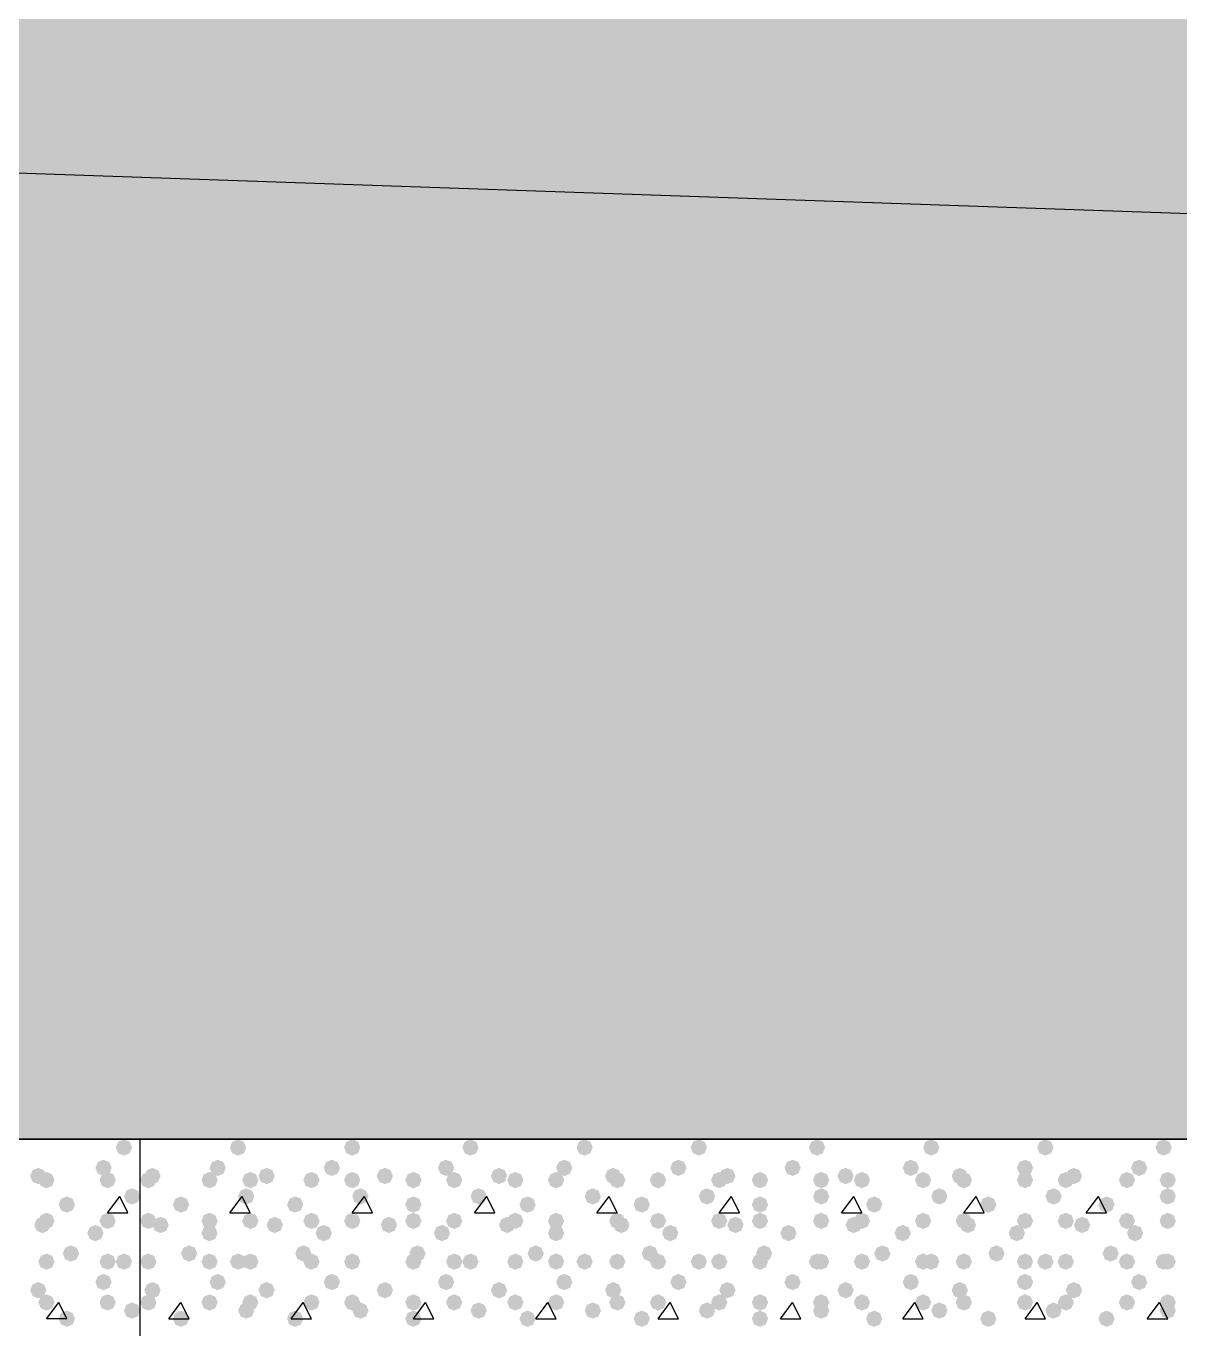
# Model space of a CAD drawing. Header units: millimetres. Extents: x 0 to 420, y 0 to 297.
# Drawn here: x 88.82 to 100.8, y 163.98 to 177.5 of the extents above; entities that cross this region are included whole.
import ezdxf

# ---------------------------------------------------------------- set-up
doc = ezdxf.new("R2010")
doc.units = ezdxf.units.MM
doc.layers.get('0').update_dxf_attribs({"linetype": 'CONTINUOUS'})

msp = doc.modelspace()

# ---------------------------------------------------------------- hatches: boundary and pattern name
at = {"true_color": 0x000008}
h = msp.add_hatch(color=0, dxfattribs=at)
h.paths.add_polyline_path([(378.544667, 177.927), (32.469667, 177.927), (378.544667, 165.946667)], flags=0)
h.paths.add_polyline_path([(32.469667, 177.927), (378.544667, 165.946667), (32.469667, 165.946667)], flags=0)
at = {"true_color": 0x000007}
for points in [[(89.916, 165.862), (89.891129, 165.802204), (89.831333, 165.777333), (89.771537, 165.802204), (89.746667, 165.862), (89.771537, 165.921796), (89.831333, 165.946667), (89.891129, 165.921796)], [(89.704333, 165.650333), (89.679462, 165.590537), (89.619667, 165.565667), (89.559871, 165.590537), (89.535, 165.650333), (89.559871, 165.710129), (89.619667, 165.735), (89.679462, 165.710129)], [(89.027, 165.565667), (89.002129, 165.505871), (88.942333, 165.481), (88.882538, 165.505871), (88.857667, 165.565667), (88.882537, 165.625462), (88.942333, 165.650333), (89.002129, 165.625463)], [(89.111667, 165.523333), (89.086796, 165.463537), (89.027, 165.438667), (88.967204, 165.463537), (88.942333, 165.523333), (88.967204, 165.583129), (89.027, 165.608), (89.086796, 165.583129)], [(89.746667, 165.523333), (89.721796, 165.463537), (89.662, 165.438667), (89.602204, 165.463537), (89.577333, 165.523333), (89.602204, 165.583129), (89.662, 165.608), (89.721796, 165.583129)], [(90.000667, 165.354), (89.975796, 165.294204), (89.916, 165.269333), (89.856204, 165.294204), (89.831333, 165.354), (89.856204, 165.413796), (89.916, 165.438667), (89.975796, 165.413796)], [(89.323333, 165.269333), (89.298463, 165.209537), (89.238667, 165.184667), (89.178871, 165.209537), (89.154, 165.269333), (89.178871, 165.329129), (89.238667, 165.354), (89.298462, 165.329129)], [(89.111667, 165.1), (89.086796, 165.040204), (89.027, 165.015333), (88.967204, 165.040204), (88.942333, 165.1), (88.967204, 165.159796), (89.027, 165.184667), (89.086796, 165.159796)], [(89.746667, 165.1), (89.721796, 165.040204), (89.662, 165.015333), (89.602204, 165.040204), (89.577333, 165.1), (89.602204, 165.159796), (89.662, 165.184667), (89.721796, 165.159796)], [(89.069333, 165.057667), (89.044462, 164.997871), (88.984667, 164.973), (88.924871, 164.997871), (88.9, 165.057667), (88.924871, 165.117462), (88.984667, 165.142333), (89.044462, 165.117463)], [(89.619667, 164.973), (89.594796, 164.913204), (89.535, 164.888333), (89.475204, 164.913204), (89.450333, 164.973), (89.475204, 165.032796), (89.535, 165.057667), (89.594796, 165.032796)], [(89.111667, 164.676667), (89.086796, 164.616871), (89.027, 164.592), (88.967204, 164.616871), (88.942333, 164.676667), (88.967204, 164.736462), (89.027, 164.761333), (89.086796, 164.736463)], [(89.365667, 164.761333), (89.340796, 164.701537), (89.281, 164.676667), (89.221204, 164.701537), (89.196333, 164.761333), (89.221204, 164.821129), (89.281, 164.846), (89.340796, 164.821129)], [(89.746667, 164.676667), (89.721796, 164.616871), (89.662, 164.592), (89.602204, 164.616871), (89.577333, 164.676667), (89.602204, 164.736462), (89.662, 164.761333), (89.721796, 164.736463)], [(89.916, 164.676667), (89.891129, 164.616871), (89.831333, 164.592), (89.771537, 164.616871), (89.746667, 164.676667), (89.771537, 164.736462), (89.831333, 164.761333), (89.891129, 164.736463)], [(89.704333, 164.465), (89.679462, 164.405204), (89.619667, 164.380333), (89.559871, 164.405204), (89.535, 164.465), (89.559871, 164.524796), (89.619667, 164.549667), (89.679462, 164.524796)], [(89.027, 164.380333), (89.002129, 164.320537), (88.942333, 164.295667), (88.882538, 164.320537), (88.857667, 164.380333), (88.882537, 164.440129), (88.942333, 164.465), (89.002129, 164.440129)], [(89.111667, 164.253333), (89.086796, 164.193537), (89.027, 164.168667), (88.967204, 164.193537), (88.942333, 164.253333), (88.967204, 164.313129), (89.027, 164.338), (89.086796, 164.313129)], [(89.746667, 164.253333), (89.721796, 164.193537), (89.662, 164.168667), (89.602204, 164.193537), (89.577333, 164.253333), (89.602204, 164.313129), (89.662, 164.338), (89.721796, 164.313129)], [(90.000667, 164.168667), (89.975796, 164.108871), (89.916, 164.084), (89.856204, 164.108871), (89.831333, 164.168667), (89.856204, 164.228462), (89.916, 164.253333), (89.975796, 164.228463)], [(89.323333, 164.084), (89.298463, 164.024204), (89.238667, 163.999333), (89.178871, 164.024204), (89.154, 164.084), (89.178871, 164.143796), (89.238667, 164.168667), (89.298462, 164.143796)]]:
    msp.add_hatch(color=0, dxfattribs=at).paths.add_polyline_path(points, flags=0)
at = {"true_color": 0x000008}
for points in [[(91.101333, 165.862), (91.076462, 165.802204), (91.016667, 165.777333), (90.956871, 165.802204), (90.932, 165.862), (90.956871, 165.921796), (91.016667, 165.946667), (91.076462, 165.921796)], [(92.286667, 165.862), (92.261796, 165.802204), (92.202, 165.777333), (92.142204, 165.802204), (92.117333, 165.862), (92.142204, 165.921796), (92.202, 165.946667), (92.261796, 165.921796)], [(93.514333, 165.862), (93.489462, 165.802204), (93.429667, 165.777333), (93.369871, 165.802204), (93.345, 165.862), (93.369871, 165.921796), (93.429667, 165.946667), (93.489462, 165.921796)], [(94.699667, 165.862), (94.674796, 165.802204), (94.615, 165.777333), (94.555204, 165.802204), (94.530333, 165.862), (94.555204, 165.921796), (94.615, 165.946667), (94.674796, 165.921796)], [(95.885, 165.862), (95.860129, 165.802204), (95.800333, 165.777333), (95.740538, 165.802204), (95.715667, 165.862), (95.740537, 165.921796), (95.800333, 165.946667), (95.860129, 165.921796)], [(97.112667, 165.862), (97.087796, 165.802204), (97.028, 165.777333), (96.968204, 165.802204), (96.943333, 165.862), (96.968204, 165.921796), (97.028, 165.946667), (97.087796, 165.921796)], [(98.298, 165.862), (98.273129, 165.802204), (98.213333, 165.777333), (98.153537, 165.802204), (98.128667, 165.862), (98.153537, 165.921796), (98.213333, 165.946667), (98.273129, 165.921796)], [(99.483333, 165.862), (99.458463, 165.802204), (99.398667, 165.777333), (99.338871, 165.802204), (99.314, 165.862), (99.338871, 165.921796), (99.398667, 165.946667), (99.458462, 165.921796)], [(100.711, 165.862), (100.686129, 165.802204), (100.626333, 165.777333), (100.566537, 165.802204), (100.541667, 165.862), (100.566537, 165.921796), (100.626333, 165.946667), (100.686129, 165.921796)], [(90.889667, 165.650333), (90.864796, 165.590537), (90.805, 165.565667), (90.745204, 165.590537), (90.720333, 165.650333), (90.745204, 165.710129), (90.805, 165.735), (90.864796, 165.710129)], [(92.075, 165.650333), (92.050129, 165.590537), (91.990333, 165.565667), (91.930538, 165.590537), (91.905667, 165.650333), (91.930537, 165.710129), (91.990333, 165.735), (92.050129, 165.710129)], [(93.260333, 165.650333), (93.235463, 165.590537), (93.175667, 165.565667), (93.115871, 165.590537), (93.091, 165.650333), (93.115871, 165.710129), (93.175667, 165.735), (93.235462, 165.710129)], [(94.488, 165.650333), (94.463129, 165.590537), (94.403333, 165.565667), (94.343537, 165.590537), (94.318667, 165.650333), (94.343537, 165.710129), (94.403333, 165.735), (94.463129, 165.710129)], [(95.673333, 165.650333), (95.648463, 165.590537), (95.588667, 165.565667), (95.528871, 165.590537), (95.504, 165.650333), (95.528871, 165.710129), (95.588667, 165.735), (95.648462, 165.710129)], [(96.858667, 165.650333), (96.833796, 165.590537), (96.774, 165.565667), (96.714204, 165.590537), (96.689333, 165.650333), (96.714204, 165.710129), (96.774, 165.735), (96.833796, 165.710129)], [(98.086333, 165.650333), (98.061462, 165.590537), (98.001667, 165.565667), (97.941871, 165.590537), (97.917, 165.650333), (97.941871, 165.710129), (98.001667, 165.735), (98.061462, 165.710129)], [(99.271667, 165.650333), (99.246796, 165.590537), (99.187, 165.565667), (99.127204, 165.590537), (99.102333, 165.650333), (99.127204, 165.710129), (99.187, 165.735), (99.246796, 165.710129)], [(100.457, 165.650333), (100.432129, 165.590537), (100.372333, 165.565667), (100.312538, 165.590537), (100.287667, 165.650333), (100.312537, 165.710129), (100.372333, 165.735), (100.432129, 165.710129)], [(90.17, 165.523333), (90.145129, 165.463537), (90.085333, 165.438667), (90.025538, 165.463537), (90.000667, 165.523333), (90.025537, 165.583129), (90.085333, 165.608), (90.145129, 165.583129)], [(90.212333, 165.565667), (90.187463, 165.505871), (90.127667, 165.481), (90.067871, 165.505871), (90.043, 165.565667), (90.067871, 165.625462), (90.127667, 165.650333), (90.187462, 165.625463)], [(90.805, 165.523333), (90.780129, 165.463537), (90.720333, 165.438667), (90.660538, 165.463537), (90.635667, 165.523333), (90.660537, 165.583129), (90.720333, 165.608), (90.780129, 165.583129)], [(91.228333, 165.523333), (91.203463, 165.463537), (91.143667, 165.438667), (91.083871, 165.463537), (91.059, 165.523333), (91.083871, 165.583129), (91.143667, 165.608), (91.203462, 165.583129)], [(91.397667, 165.565667), (91.372796, 165.505871), (91.313, 165.481), (91.253204, 165.505871), (91.228333, 165.565667), (91.253204, 165.625462), (91.313, 165.650333), (91.372796, 165.625463)], [(91.863333, 165.523333), (91.838463, 165.463537), (91.778667, 165.438667), (91.718871, 165.463537), (91.694, 165.523333), (91.718871, 165.583129), (91.778667, 165.608), (91.838462, 165.583129)], [(92.286667, 165.523333), (92.261796, 165.463537), (92.202, 165.438667), (92.142204, 165.463537), (92.117333, 165.523333), (92.142204, 165.583129), (92.202, 165.608), (92.261796, 165.583129)], [(92.625333, 165.565667), (92.600463, 165.505871), (92.540667, 165.481), (92.480871, 165.505871), (92.456, 165.565667), (92.480871, 165.625462), (92.540667, 165.650333), (92.600462, 165.625463)], [(92.921667, 165.523333), (92.896796, 165.463537), (92.837, 165.438667), (92.777204, 165.463537), (92.752333, 165.523333), (92.777204, 165.583129), (92.837, 165.608), (92.896796, 165.583129)], [(93.345, 165.523333), (93.320129, 165.463537), (93.260333, 165.438667), (93.200538, 165.463537), (93.175667, 165.523333), (93.200537, 165.583129), (93.260333, 165.608), (93.320129, 165.583129)], [(93.810667, 165.565667), (93.785796, 165.505871), (93.726, 165.481), (93.666204, 165.505871), (93.641333, 165.565667), (93.666204, 165.625462), (93.726, 165.650333), (93.785796, 165.625463)], [(93.98, 165.523333), (93.955129, 165.463537), (93.895333, 165.438667), (93.835538, 165.463537), (93.810667, 165.523333), (93.835537, 165.583129), (93.895333, 165.608), (93.955129, 165.583129)], [(94.403333, 165.523333), (94.378463, 165.463537), (94.318667, 165.438667), (94.258871, 165.463537), (94.234, 165.523333), (94.258871, 165.583129), (94.318667, 165.608), (94.378462, 165.583129)], [(94.996, 165.565667), (94.971129, 165.505871), (94.911333, 165.481), (94.851537, 165.505871), (94.826667, 165.565667), (94.851537, 165.625462), (94.911333, 165.650333), (94.971129, 165.625463)], [(95.038333, 165.523333), (95.013463, 165.463537), (94.953667, 165.438667), (94.893871, 165.463537), (94.869, 165.523333), (94.893871, 165.583129), (94.953667, 165.608), (95.013462, 165.583129)], [(95.461667, 165.523333), (95.436796, 165.463537), (95.377, 165.438667), (95.317204, 165.463537), (95.292333, 165.523333), (95.317204, 165.583129), (95.377, 165.608), (95.436796, 165.583129)], [(96.096667, 165.523333), (96.071796, 165.463537), (96.012, 165.438667), (95.952204, 165.463537), (95.927333, 165.523333), (95.952204, 165.583129), (96.012, 165.608), (96.071796, 165.583129)], [(96.181333, 165.565667), (96.156462, 165.505871), (96.096667, 165.481), (96.036871, 165.505871), (96.012, 165.565667), (96.036871, 165.625462), (96.096667, 165.650333), (96.156462, 165.625463)], [(96.52, 165.523333), (96.495129, 165.463537), (96.435333, 165.438667), (96.375538, 165.463537), (96.350667, 165.523333), (96.375537, 165.583129), (96.435333, 165.608), (96.495129, 165.583129)], [(97.155, 165.523333), (97.130129, 165.463537), (97.070333, 165.438667), (97.010538, 165.463537), (96.985667, 165.523333), (97.010537, 165.583129), (97.070333, 165.608), (97.130129, 165.583129)], [(97.409, 165.565667), (97.384129, 165.505871), (97.324333, 165.481), (97.264538, 165.505871), (97.239667, 165.565667), (97.264537, 165.625462), (97.324333, 165.650333), (97.384129, 165.625463)], [(97.578333, 165.523333), (97.553463, 165.463537), (97.493667, 165.438667), (97.433871, 165.463537), (97.409, 165.523333), (97.433871, 165.583129), (97.493667, 165.608), (97.553462, 165.583129)], [(98.213333, 165.523333), (98.188463, 165.463537), (98.128667, 165.438667), (98.068871, 165.463537), (98.044, 165.523333), (98.068871, 165.583129), (98.128667, 165.608), (98.188462, 165.583129)], [(98.594333, 165.565667), (98.569462, 165.505871), (98.509667, 165.481), (98.449871, 165.505871), (98.425, 165.565667), (98.449871, 165.625462), (98.509667, 165.650333), (98.569462, 165.625463)], [(98.636667, 165.523333), (98.611796, 165.463537), (98.552, 165.438667), (98.492204, 165.463537), (98.467333, 165.523333), (98.492204, 165.583129), (98.552, 165.608), (98.611796, 165.583129)], [(99.271667, 165.523333), (99.246796, 165.463537), (99.187, 165.438667), (99.127204, 165.463537), (99.102333, 165.523333), (99.127204, 165.583129), (99.187, 165.608), (99.246796, 165.583129)], [(99.695, 165.523333), (99.670129, 165.463537), (99.610333, 165.438667), (99.550538, 165.463537), (99.525667, 165.523333), (99.550537, 165.583129), (99.610333, 165.608), (99.670129, 165.583129)], [(99.779667, 165.565667), (99.754796, 165.505871), (99.695, 165.481), (99.635204, 165.505871), (99.610333, 165.565667), (99.635204, 165.625462), (99.695, 165.650333), (99.754796, 165.625463)], [(100.33, 165.523333), (100.305129, 165.463537), (100.245333, 165.438667), (100.185538, 165.463537), (100.160667, 165.523333), (100.185537, 165.583129), (100.245333, 165.608), (100.305129, 165.583129)], [(100.753333, 165.523333), (100.728463, 165.463537), (100.668667, 165.438667), (100.608871, 165.463537), (100.584, 165.523333), (100.608871, 165.583129), (100.668667, 165.608), (100.728462, 165.583129)], [(91.186, 165.354), (91.161129, 165.294204), (91.101333, 165.269333), (91.041537, 165.294204), (91.016667, 165.354), (91.041537, 165.413796), (91.101333, 165.438667), (91.161129, 165.413796)], [(92.371333, 165.354), (92.346463, 165.294204), (92.286667, 165.269333), (92.226871, 165.294204), (92.202, 165.354), (92.226871, 165.413796), (92.286667, 165.438667), (92.346462, 165.413796)], [(93.599, 165.354), (93.574129, 165.294204), (93.514333, 165.269333), (93.454538, 165.294204), (93.429667, 165.354), (93.454537, 165.413796), (93.514333, 165.438667), (93.574129, 165.413796)], [(94.784333, 165.354), (94.759462, 165.294204), (94.699667, 165.269333), (94.639871, 165.294204), (94.615, 165.354), (94.639871, 165.413796), (94.699667, 165.438667), (94.759462, 165.413796)], [(95.969667, 165.354), (95.944796, 165.294204), (95.885, 165.269333), (95.825204, 165.294204), (95.800333, 165.354), (95.825204, 165.413796), (95.885, 165.438667), (95.944796, 165.413796)], [(97.155, 165.354), (97.130129, 165.294204), (97.070333, 165.269333), (97.010538, 165.294204), (96.985667, 165.354), (97.010537, 165.413796), (97.070333, 165.438667), (97.130129, 165.413796)], [(98.382667, 165.354), (98.357796, 165.294204), (98.298, 165.269333), (98.238204, 165.294204), (98.213333, 165.354), (98.238204, 165.413796), (98.298, 165.438667), (98.357796, 165.413796)], [(99.568, 165.354), (99.543129, 165.294204), (99.483333, 165.269333), (99.423537, 165.294204), (99.398667, 165.354), (99.423537, 165.413796), (99.483333, 165.438667), (99.543129, 165.413796)], [(100.753333, 165.354), (100.728463, 165.294204), (100.668667, 165.269333), (100.608871, 165.294204), (100.584, 165.354), (100.608871, 165.413796), (100.668667, 165.438667), (100.728462, 165.413796)], [(90.508667, 165.269333), (90.483796, 165.209537), (90.424, 165.184667), (90.364204, 165.209537), (90.339333, 165.269333), (90.364204, 165.329129), (90.424, 165.354), (90.483796, 165.329129)], [(91.694, 165.269333), (91.669129, 165.209537), (91.609333, 165.184667), (91.549538, 165.209537), (91.524667, 165.269333), (91.549537, 165.329129), (91.609333, 165.354), (91.669129, 165.329129)], [(92.921667, 165.269333), (92.896796, 165.209537), (92.837, 165.184667), (92.777204, 165.209537), (92.752333, 165.269333), (92.777204, 165.329129), (92.837, 165.354), (92.896796, 165.329129)], [(94.107, 165.269333), (94.082129, 165.209537), (94.022333, 165.184667), (93.962538, 165.209537), (93.937667, 165.269333), (93.962537, 165.329129), (94.022333, 165.354), (94.082129, 165.329129)], [(95.292333, 165.269333), (95.267463, 165.209537), (95.207667, 165.184667), (95.147871, 165.209537), (95.123, 165.269333), (95.147871, 165.329129), (95.207667, 165.354), (95.267462, 165.329129)], [(96.52, 165.269333), (96.495129, 165.209537), (96.435333, 165.184667), (96.375538, 165.209537), (96.350667, 165.269333), (96.375537, 165.329129), (96.435333, 165.354), (96.495129, 165.329129)], [(97.705333, 165.269333), (97.680463, 165.209537), (97.620667, 165.184667), (97.560871, 165.209537), (97.536, 165.269333), (97.560871, 165.329129), (97.620667, 165.354), (97.680462, 165.329129)], [(98.890667, 165.269333), (98.865796, 165.209537), (98.806, 165.184667), (98.746204, 165.209537), (98.721333, 165.269333), (98.746204, 165.329129), (98.806, 165.354), (98.865796, 165.329129)], [(100.118333, 165.269333), (100.093463, 165.209537), (100.033667, 165.184667), (99.973871, 165.209537), (99.949, 165.269333), (99.973871, 165.329129), (100.033667, 165.354), (100.093462, 165.329129)], [(90.17, 165.1), (90.145129, 165.040204), (90.085333, 165.015333), (90.025538, 165.040204), (90.000667, 165.1), (90.025537, 165.159796), (90.085333, 165.184667), (90.145129, 165.159796)], [(90.805, 165.1), (90.780129, 165.040204), (90.720333, 165.015333), (90.660538, 165.040204), (90.635667, 165.1), (90.660537, 165.159796), (90.720333, 165.184667), (90.780129, 165.159796)], [(91.228333, 165.1), (91.203463, 165.040204), (91.143667, 165.015333), (91.083871, 165.040204), (91.059, 165.1), (91.083871, 165.159796), (91.143667, 165.184667), (91.203462, 165.159796)], [(91.863333, 165.1), (91.838463, 165.040204), (91.778667, 165.015333), (91.718871, 165.040204), (91.694, 165.1), (91.718871, 165.159796), (91.778667, 165.184667), (91.838462, 165.159796)], [(92.286667, 165.1), (92.261796, 165.040204), (92.202, 165.015333), (92.142204, 165.040204), (92.117333, 165.1), (92.142204, 165.159796), (92.202, 165.184667), (92.261796, 165.159796)], [(92.921667, 165.1), (92.896796, 165.040204), (92.837, 165.015333), (92.777204, 165.040204), (92.752333, 165.1), (92.777204, 165.159796), (92.837, 165.184667), (92.896796, 165.159796)], [(93.345, 165.1), (93.320129, 165.040204), (93.260333, 165.015333), (93.200538, 165.040204), (93.175667, 165.1), (93.200537, 165.159796), (93.260333, 165.184667), (93.320129, 165.159796)], [(93.98, 165.1), (93.955129, 165.040204), (93.895333, 165.015333), (93.835538, 165.040204), (93.810667, 165.1), (93.835537, 165.159796), (93.895333, 165.184667), (93.955129, 165.159796)], [(94.403333, 165.1), (94.378463, 165.040204), (94.318667, 165.015333), (94.258871, 165.040204), (94.234, 165.1), (94.258871, 165.159796), (94.318667, 165.184667), (94.378462, 165.159796)], [(95.038333, 165.1), (95.013463, 165.040204), (94.953667, 165.015333), (94.893871, 165.040204), (94.869, 165.1), (94.893871, 165.159796), (94.953667, 165.184667), (95.013462, 165.159796)], [(95.461667, 165.1), (95.436796, 165.040204), (95.377, 165.015333), (95.317204, 165.040204), (95.292333, 165.1), (95.317204, 165.159796), (95.377, 165.184667), (95.436796, 165.159796)], [(96.096667, 165.1), (96.071796, 165.040204), (96.012, 165.015333), (95.952204, 165.040204), (95.927333, 165.1), (95.952204, 165.159796), (96.012, 165.184667), (96.071796, 165.159796)], [(96.52, 165.1), (96.495129, 165.040204), (96.435333, 165.015333), (96.375538, 165.040204), (96.350667, 165.1), (96.375537, 165.159796), (96.435333, 165.184667), (96.495129, 165.159796)], [(97.155, 165.1), (97.130129, 165.040204), (97.070333, 165.015333), (97.010538, 165.040204), (96.985667, 165.1), (97.010537, 165.159796), (97.070333, 165.184667), (97.130129, 165.159796)], [(97.578333, 165.1), (97.553463, 165.040204), (97.493667, 165.015333), (97.433871, 165.040204), (97.409, 165.1), (97.433871, 165.159796), (97.493667, 165.184667), (97.553462, 165.159796)], [(98.213333, 165.1), (98.188463, 165.040204), (98.128667, 165.015333), (98.068871, 165.040204), (98.044, 165.1), (98.068871, 165.159796), (98.128667, 165.184667), (98.188462, 165.159796)], [(98.636667, 165.1), (98.611796, 165.040204), (98.552, 165.015333), (98.492204, 165.040204), (98.467333, 165.1), (98.492204, 165.159796), (98.552, 165.184667), (98.611796, 165.159796)], [(99.271667, 165.1), (99.246796, 165.040204), (99.187, 165.015333), (99.127204, 165.040204), (99.102333, 165.1), (99.127204, 165.159796), (99.187, 165.184667), (99.246796, 165.159796)], [(99.695, 165.1), (99.670129, 165.040204), (99.610333, 165.015333), (99.550538, 165.040204), (99.525667, 165.1), (99.550537, 165.159796), (99.610333, 165.184667), (99.670129, 165.159796)], [(100.33, 165.1), (100.305129, 165.040204), (100.245333, 165.015333), (100.185538, 165.040204), (100.160667, 165.1), (100.185537, 165.159796), (100.245333, 165.184667), (100.305129, 165.159796)], [(100.753333, 165.1), (100.728463, 165.040204), (100.668667, 165.015333), (100.608871, 165.040204), (100.584, 165.1), (100.608871, 165.159796), (100.668667, 165.184667), (100.728462, 165.159796)], [(90.297, 165.057667), (90.272129, 164.997871), (90.212333, 164.973), (90.152538, 164.997871), (90.127667, 165.057667), (90.152537, 165.117462), (90.212333, 165.142333), (90.272129, 165.117463)], [(90.805, 164.973), (90.780129, 164.913204), (90.720333, 164.888333), (90.660538, 164.913204), (90.635667, 164.973), (90.660537, 165.032796), (90.720333, 165.057667), (90.780129, 165.032796)], [(91.482333, 165.057667), (91.457463, 164.997871), (91.397667, 164.973), (91.337871, 164.997871), (91.313, 165.057667), (91.337871, 165.117462), (91.397667, 165.142333), (91.457462, 165.117463)], [(91.990333, 164.973), (91.965463, 164.913204), (91.905667, 164.888333), (91.845871, 164.913204), (91.821, 164.973), (91.845871, 165.032796), (91.905667, 165.057667), (91.965462, 165.032796)], [(92.667667, 165.057667), (92.642796, 164.997871), (92.583, 164.973), (92.523204, 164.997871), (92.498333, 165.057667), (92.523204, 165.117462), (92.583, 165.142333), (92.642796, 165.117463)], [(93.218, 164.973), (93.193129, 164.913204), (93.133333, 164.888333), (93.073538, 164.913204), (93.048667, 164.973), (93.073537, 165.032796), (93.133333, 165.057667), (93.193129, 165.032796)], [(93.895333, 165.057667), (93.870463, 164.997871), (93.810667, 164.973), (93.750871, 164.997871), (93.726, 165.057667), (93.750871, 165.117462), (93.810667, 165.142333), (93.870462, 165.117463)], [(94.403333, 164.973), (94.378463, 164.913204), (94.318667, 164.888333), (94.258871, 164.913204), (94.234, 164.973), (94.258871, 165.032796), (94.318667, 165.057667), (94.378462, 165.032796)], [(95.080667, 165.057667), (95.055796, 164.997871), (94.996, 164.973), (94.936204, 164.997871), (94.911333, 165.057667), (94.936204, 165.117462), (94.996, 165.142333), (95.055796, 165.117463)], [(95.588667, 164.973), (95.563796, 164.913204), (95.504, 164.888333), (95.444204, 164.913204), (95.419333, 164.973), (95.444204, 165.032796), (95.504, 165.057667), (95.563796, 165.032796)], [(96.266, 165.057667), (96.241129, 164.997871), (96.181333, 164.973), (96.121537, 164.997871), (96.096667, 165.057667), (96.121537, 165.117462), (96.181333, 165.142333), (96.241129, 165.117463)], [(96.816333, 164.973), (96.791462, 164.913204), (96.731667, 164.888333), (96.671871, 164.913204), (96.647, 164.973), (96.671871, 165.032796), (96.731667, 165.057667), (96.791462, 165.032796)], [(97.493667, 165.057667), (97.468796, 164.997871), (97.409, 164.973), (97.349204, 164.997871), (97.324333, 165.057667), (97.349204, 165.117462), (97.409, 165.142333), (97.468796, 165.117463)], [(98.001667, 164.973), (97.976796, 164.913204), (97.917, 164.888333), (97.857204, 164.913204), (97.832333, 164.973), (97.857204, 165.032796), (97.917, 165.057667), (97.976796, 165.032796)], [(98.679, 165.057667), (98.654129, 164.997871), (98.594333, 164.973), (98.534538, 164.997871), (98.509667, 165.057667), (98.534537, 165.117462), (98.594333, 165.142333), (98.654129, 165.117463)], [(99.187, 164.973), (99.162129, 164.913204), (99.102333, 164.888333), (99.042538, 164.913204), (99.017667, 164.973), (99.042537, 165.032796), (99.102333, 165.057667), (99.162129, 165.032796)], [(99.864333, 165.057667), (99.839462, 164.997871), (99.779667, 164.973), (99.719871, 164.997871), (99.695, 165.057667), (99.719871, 165.117462), (99.779667, 165.142333), (99.839462, 165.117463)], [(100.414667, 164.973), (100.389796, 164.913204), (100.33, 164.888333), (100.270204, 164.913204), (100.245333, 164.973), (100.270204, 165.032796), (100.33, 165.057667), (100.389796, 165.032796)], [(90.17, 164.676667), (90.145129, 164.616871), (90.085333, 164.592), (90.025538, 164.616871), (90.000667, 164.676667), (90.025537, 164.736462), (90.085333, 164.761333), (90.145129, 164.736463)], [(90.593333, 164.761333), (90.568463, 164.701537), (90.508667, 164.676667), (90.448871, 164.701537), (90.424, 164.761333), (90.448871, 164.821129), (90.508667, 164.846), (90.568462, 164.821129)], [(90.805, 164.676667), (90.780129, 164.616871), (90.720333, 164.592), (90.660538, 164.616871), (90.635667, 164.676667), (90.660537, 164.736462), (90.720333, 164.761333), (90.780129, 164.736463)], [(91.101333, 164.676667), (91.076462, 164.616871), (91.016667, 164.592), (90.956871, 164.616871), (90.932, 164.676667), (90.956871, 164.736462), (91.016667, 164.761333), (91.076462, 164.736463)], [(91.228333, 164.676667), (91.203463, 164.616871), (91.143667, 164.592), (91.083871, 164.616871), (91.059, 164.676667), (91.083871, 164.736462), (91.143667, 164.761333), (91.203462, 164.736463)], [(91.778667, 164.761333), (91.753796, 164.701537), (91.694, 164.676667), (91.634204, 164.701537), (91.609333, 164.761333), (91.634204, 164.821129), (91.694, 164.846), (91.753796, 164.821129)], [(91.863333, 164.676667), (91.838463, 164.616871), (91.778667, 164.592), (91.718871, 164.616871), (91.694, 164.676667), (91.718871, 164.736462), (91.778667, 164.761333), (91.838462, 164.736463)], [(92.286667, 164.676667), (92.261796, 164.616871), (92.202, 164.592), (92.142204, 164.616871), (92.117333, 164.676667), (92.142204, 164.736462), (92.202, 164.761333), (92.261796, 164.736463)], [(92.286667, 164.676667), (92.261796, 164.616871), (92.202, 164.592), (92.142204, 164.616871), (92.117333, 164.676667), (92.142204, 164.736462), (92.202, 164.761333), (92.261796, 164.736463)], [(92.921667, 164.676667), (92.896796, 164.616871), (92.837, 164.592), (92.777204, 164.616871), (92.752333, 164.676667), (92.777204, 164.736462), (92.837, 164.761333), (92.896796, 164.736463)], [(92.964, 164.761333), (92.939129, 164.701537), (92.879333, 164.676667), (92.819538, 164.701537), (92.794667, 164.761333), (92.819537, 164.821129), (92.879333, 164.846), (92.939129, 164.821129)], [(93.345, 164.676667), (93.320129, 164.616871), (93.260333, 164.592), (93.200538, 164.616871), (93.175667, 164.676667), (93.200537, 164.736462), (93.260333, 164.761333), (93.320129, 164.736463)], [(93.514333, 164.676667), (93.489462, 164.616871), (93.429667, 164.592), (93.369871, 164.616871), (93.345, 164.676667), (93.369871, 164.736462), (93.429667, 164.761333), (93.489462, 164.736463)], [(93.98, 164.676667), (93.955129, 164.616871), (93.895333, 164.592), (93.835538, 164.616871), (93.810667, 164.676667), (93.835537, 164.736462), (93.895333, 164.761333), (93.955129, 164.736463)], [(94.191667, 164.761333), (94.166796, 164.701537), (94.107, 164.676667), (94.047204, 164.701537), (94.022333, 164.761333), (94.047204, 164.821129), (94.107, 164.846), (94.166796, 164.821129)], [(94.403333, 164.676667), (94.378463, 164.616871), (94.318667, 164.592), (94.258871, 164.616871), (94.234, 164.676667), (94.258871, 164.736462), (94.318667, 164.761333), (94.378462, 164.736463)], [(94.699667, 164.676667), (94.674796, 164.616871), (94.615, 164.592), (94.555204, 164.616871), (94.530333, 164.676667), (94.555204, 164.736462), (94.615, 164.761333), (94.674796, 164.736463)], [(95.038333, 164.676667), (95.013463, 164.616871), (94.953667, 164.592), (94.893871, 164.616871), (94.869, 164.676667), (94.893871, 164.736462), (94.953667, 164.761333), (95.013462, 164.736463)], [(95.377, 164.761333), (95.352129, 164.701537), (95.292333, 164.676667), (95.232538, 164.701537), (95.207667, 164.761333), (95.232537, 164.821129), (95.292333, 164.846), (95.352129, 164.821129)], [(95.461667, 164.676667), (95.436796, 164.616871), (95.377, 164.592), (95.317204, 164.616871), (95.292333, 164.676667), (95.317204, 164.736462), (95.377, 164.761333), (95.436796, 164.736463)], [(95.885, 164.676667), (95.860129, 164.616871), (95.800333, 164.592), (95.740538, 164.616871), (95.715667, 164.676667), (95.740537, 164.736462), (95.800333, 164.761333), (95.860129, 164.736463)], [(96.096667, 164.676667), (96.071796, 164.616871), (96.012, 164.592), (95.952204, 164.616871), (95.927333, 164.676667), (95.952204, 164.736462), (96.012, 164.761333), (96.071796, 164.736463)], [(96.52, 164.676667), (96.495129, 164.616871), (96.435333, 164.592), (96.375538, 164.616871), (96.350667, 164.676667), (96.375537, 164.736462), (96.435333, 164.761333), (96.495129, 164.736463)], [(96.562333, 164.761333), (96.537463, 164.701537), (96.477667, 164.676667), (96.417871, 164.701537), (96.393, 164.761333), (96.417871, 164.821129), (96.477667, 164.846), (96.537462, 164.821129)], [(97.112667, 164.676667), (97.087796, 164.616871), (97.028, 164.592), (96.968204, 164.616871), (96.943333, 164.676667), (96.968204, 164.736462), (97.028, 164.761333), (97.087796, 164.736463)], [(97.155, 164.676667), (97.130129, 164.616871), (97.070333, 164.592), (97.010538, 164.616871), (96.985667, 164.676667), (97.010537, 164.736462), (97.070333, 164.761333), (97.130129, 164.736463)], [(97.578333, 164.676667), (97.553463, 164.616871), (97.493667, 164.592), (97.433871, 164.616871), (97.409, 164.676667), (97.433871, 164.736462), (97.493667, 164.761333), (97.553462, 164.736463)], [(97.79, 164.761333), (97.765129, 164.701537), (97.705333, 164.676667), (97.645538, 164.701537), (97.620667, 164.761333), (97.645537, 164.821129), (97.705333, 164.846), (97.765129, 164.821129)], [(98.213333, 164.676667), (98.188463, 164.616871), (98.128667, 164.592), (98.068871, 164.616871), (98.044, 164.676667), (98.068871, 164.736462), (98.128667, 164.761333), (98.188462, 164.736463)], [(98.298, 164.676667), (98.273129, 164.616871), (98.213333, 164.592), (98.153537, 164.616871), (98.128667, 164.676667), (98.153537, 164.736462), (98.213333, 164.761333), (98.273129, 164.736463)], [(98.636667, 164.676667), (98.611796, 164.616871), (98.552, 164.592), (98.492204, 164.616871), (98.467333, 164.676667), (98.492204, 164.736462), (98.552, 164.761333), (98.611796, 164.736463)], [(98.975333, 164.761333), (98.950463, 164.701537), (98.890667, 164.676667), (98.830871, 164.701537), (98.806, 164.761333), (98.830871, 164.821129), (98.890667, 164.846), (98.950462, 164.821129)], [(99.271667, 164.676667), (99.246796, 164.616871), (99.187, 164.592), (99.127204, 164.616871), (99.102333, 164.676667), (99.127204, 164.736462), (99.187, 164.761333), (99.246796, 164.736463)], [(99.483333, 164.676667), (99.458463, 164.616871), (99.398667, 164.592), (99.338871, 164.616871), (99.314, 164.676667), (99.338871, 164.736462), (99.398667, 164.761333), (99.458462, 164.736463)], [(99.695, 164.676667), (99.670129, 164.616871), (99.610333, 164.592), (99.550538, 164.616871), (99.525667, 164.676667), (99.550537, 164.736462), (99.610333, 164.761333), (99.670129, 164.736463)], [(100.160667, 164.761333), (100.135796, 164.701537), (100.076, 164.676667), (100.016204, 164.701537), (99.991333, 164.761333), (100.016204, 164.821129), (100.076, 164.846), (100.135796, 164.821129)], [(100.33, 164.676667), (100.305129, 164.616871), (100.245333, 164.592), (100.185538, 164.616871), (100.160667, 164.676667), (100.185537, 164.736462), (100.245333, 164.761333), (100.305129, 164.736463)], [(100.711, 164.676667), (100.686129, 164.616871), (100.626333, 164.592), (100.566537, 164.616871), (100.541667, 164.676667), (100.566537, 164.736462), (100.626333, 164.761333), (100.686129, 164.736463)], [(100.753333, 164.676667), (100.728463, 164.616871), (100.668667, 164.592), (100.608871, 164.616871), (100.584, 164.676667), (100.608871, 164.736462), (100.668667, 164.761333), (100.728462, 164.736463)], [(90.889667, 164.465), (90.864796, 164.405204), (90.805, 164.380333), (90.745204, 164.405204), (90.720333, 164.465), (90.745204, 164.524796), (90.805, 164.549667), (90.864796, 164.524796)], [(92.075, 164.465), (92.050129, 164.405204), (91.990333, 164.380333), (91.930538, 164.405204), (91.905667, 164.465), (91.930537, 164.524796), (91.990333, 164.549667), (92.050129, 164.524796)], [(93.260333, 164.465), (93.235463, 164.405204), (93.175667, 164.380333), (93.115871, 164.405204), (93.091, 164.465), (93.115871, 164.524796), (93.175667, 164.549667), (93.235462, 164.524796)], [(94.488, 164.465), (94.463129, 164.405204), (94.403333, 164.380333), (94.343537, 164.405204), (94.318667, 164.465), (94.343537, 164.524796), (94.403333, 164.549667), (94.463129, 164.524796)], [(95.673333, 164.465), (95.648463, 164.405204), (95.588667, 164.380333), (95.528871, 164.405204), (95.504, 164.465), (95.528871, 164.524796), (95.588667, 164.549667), (95.648462, 164.524796)], [(96.858667, 164.465), (96.833796, 164.405204), (96.774, 164.380333), (96.714204, 164.405204), (96.689333, 164.465), (96.714204, 164.524796), (96.774, 164.549667), (96.833796, 164.524796)], [(98.086333, 164.465), (98.061462, 164.405204), (98.001667, 164.380333), (97.941871, 164.405204), (97.917, 164.465), (97.941871, 164.524796), (98.001667, 164.549667), (98.061462, 164.524796)], [(99.271667, 164.465), (99.246796, 164.405204), (99.187, 164.380333), (99.127204, 164.405204), (99.102333, 164.465), (99.127204, 164.524796), (99.187, 164.549667), (99.246796, 164.524796)], [(100.457, 164.465), (100.432129, 164.405204), (100.372333, 164.380333), (100.312538, 164.405204), (100.287667, 164.465), (100.312537, 164.524796), (100.372333, 164.549667), (100.432129, 164.524796)], [(90.17, 164.253333), (90.145129, 164.193537), (90.085333, 164.168667), (90.025538, 164.193537), (90.000667, 164.253333), (90.025537, 164.313129), (90.085333, 164.338), (90.145129, 164.313129)], [(90.212333, 164.380333), (90.187463, 164.320537), (90.127667, 164.295667), (90.067871, 164.320537), (90.043, 164.380333), (90.067871, 164.440129), (90.127667, 164.465), (90.187462, 164.440129)], [(90.805, 164.253333), (90.780129, 164.193537), (90.720333, 164.168667), (90.660538, 164.193537), (90.635667, 164.253333), (90.660537, 164.313129), (90.720333, 164.338), (90.780129, 164.313129)], [(91.228333, 164.253333), (91.203463, 164.193537), (91.143667, 164.168667), (91.083871, 164.193537), (91.059, 164.253333), (91.083871, 164.313129), (91.143667, 164.338), (91.203462, 164.313129)], [(91.397667, 164.380333), (91.372796, 164.320537), (91.313, 164.295667), (91.253204, 164.320537), (91.228333, 164.380333), (91.253204, 164.440129), (91.313, 164.465), (91.372796, 164.440129)], [(91.863333, 164.253333), (91.838463, 164.193537), (91.778667, 164.168667), (91.718871, 164.193537), (91.694, 164.253333), (91.718871, 164.313129), (91.778667, 164.338), (91.838462, 164.313129)], [(92.286667, 164.253333), (92.261796, 164.193537), (92.202, 164.168667), (92.142204, 164.193537), (92.117333, 164.253333), (92.142204, 164.313129), (92.202, 164.338), (92.261796, 164.313129)], [(92.625333, 164.380333), (92.600463, 164.320537), (92.540667, 164.295667), (92.480871, 164.320537), (92.456, 164.380333), (92.480871, 164.440129), (92.540667, 164.465), (92.600462, 164.440129)], [(92.921667, 164.253333), (92.896796, 164.193537), (92.837, 164.168667), (92.777204, 164.193537), (92.752333, 164.253333), (92.777204, 164.313129), (92.837, 164.338), (92.896796, 164.313129)], [(93.345, 164.253333), (93.320129, 164.193537), (93.260333, 164.168667), (93.200538, 164.193537), (93.175667, 164.253333), (93.200537, 164.313129), (93.260333, 164.338), (93.320129, 164.313129)], [(93.810667, 164.380333), (93.785796, 164.320537), (93.726, 164.295667), (93.666204, 164.320537), (93.641333, 164.380333), (93.666204, 164.440129), (93.726, 164.465), (93.785796, 164.440129)], [(93.98, 164.253333), (93.955129, 164.193537), (93.895333, 164.168667), (93.835538, 164.193537), (93.810667, 164.253333), (93.835537, 164.313129), (93.895333, 164.338), (93.955129, 164.313129)], [(94.403333, 164.253333), (94.378463, 164.193537), (94.318667, 164.168667), (94.258871, 164.193537), (94.234, 164.253333), (94.258871, 164.313129), (94.318667, 164.338), (94.378462, 164.313129)], [(94.996, 164.380333), (94.971129, 164.320537), (94.911333, 164.295667), (94.851537, 164.320537), (94.826667, 164.380333), (94.851537, 164.440129), (94.911333, 164.465), (94.971129, 164.440129)], [(95.038333, 164.253333), (95.013463, 164.193537), (94.953667, 164.168667), (94.893871, 164.193537), (94.869, 164.253333), (94.893871, 164.313129), (94.953667, 164.338), (95.013462, 164.313129)], [(95.461667, 164.253333), (95.436796, 164.193537), (95.377, 164.168667), (95.317204, 164.193537), (95.292333, 164.253333), (95.317204, 164.313129), (95.377, 164.338), (95.436796, 164.313129)], [(96.096667, 164.253333), (96.071796, 164.193537), (96.012, 164.168667), (95.952204, 164.193537), (95.927333, 164.253333), (95.952204, 164.313129), (96.012, 164.338), (96.071796, 164.313129)], [(96.181333, 164.380333), (96.156462, 164.320537), (96.096667, 164.295667), (96.036871, 164.320537), (96.012, 164.380333), (96.036871, 164.440129), (96.096667, 164.465), (96.156462, 164.440129)], [(96.52, 164.253333), (96.495129, 164.193537), (96.435333, 164.168667), (96.375538, 164.193537), (96.350667, 164.253333), (96.375537, 164.313129), (96.435333, 164.338), (96.495129, 164.313129)], [(97.155, 164.253333), (97.130129, 164.193537), (97.070333, 164.168667), (97.010538, 164.193537), (96.985667, 164.253333), (97.010537, 164.313129), (97.070333, 164.338), (97.130129, 164.313129)], [(97.409, 164.380333), (97.384129, 164.320537), (97.324333, 164.295667), (97.264538, 164.320537), (97.239667, 164.380333), (97.264537, 164.440129), (97.324333, 164.465), (97.384129, 164.440129)], [(97.578333, 164.253333), (97.553463, 164.193537), (97.493667, 164.168667), (97.433871, 164.193537), (97.409, 164.253333), (97.433871, 164.313129), (97.493667, 164.338), (97.553462, 164.313129)], [(98.213333, 164.253333), (98.188463, 164.193537), (98.128667, 164.168667), (98.068871, 164.193537), (98.044, 164.253333), (98.068871, 164.313129), (98.128667, 164.338), (98.188462, 164.313129)], [(98.594333, 164.380333), (98.569462, 164.320537), (98.509667, 164.295667), (98.449871, 164.320537), (98.425, 164.380333), (98.449871, 164.440129), (98.509667, 164.465), (98.569462, 164.440129)], [(98.636667, 164.253333), (98.611796, 164.193537), (98.552, 164.168667), (98.492204, 164.193537), (98.467333, 164.253333), (98.492204, 164.313129), (98.552, 164.338), (98.611796, 164.313129)], [(99.271667, 164.253333), (99.246796, 164.193537), (99.187, 164.168667), (99.127204, 164.193537), (99.102333, 164.253333), (99.127204, 164.313129), (99.187, 164.338), (99.246796, 164.313129)], [(99.695, 164.253333), (99.670129, 164.193537), (99.610333, 164.168667), (99.550538, 164.193537), (99.525667, 164.253333), (99.550537, 164.313129), (99.610333, 164.338), (99.670129, 164.313129)], [(99.779667, 164.380333), (99.754796, 164.320537), (99.695, 164.295667), (99.635204, 164.320537), (99.610333, 164.380333), (99.635204, 164.440129), (99.695, 164.465), (99.754796, 164.440129)], [(100.33, 164.253333), (100.305129, 164.193537), (100.245333, 164.168667), (100.185538, 164.193537), (100.160667, 164.253333), (100.185537, 164.313129), (100.245333, 164.338), (100.305129, 164.313129)], [(100.753333, 164.253333), (100.728463, 164.193537), (100.668667, 164.168667), (100.608871, 164.193537), (100.584, 164.253333), (100.608871, 164.313129), (100.668667, 164.338), (100.728462, 164.313129)], [(91.186, 164.168667), (91.161129, 164.108871), (91.101333, 164.084), (91.041537, 164.108871), (91.016667, 164.168667), (91.041537, 164.228462), (91.101333, 164.253333), (91.161129, 164.228463)], [(92.371333, 164.168667), (92.346463, 164.108871), (92.286667, 164.084), (92.226871, 164.108871), (92.202, 164.168667), (92.226871, 164.228462), (92.286667, 164.253333), (92.346462, 164.228463)], [(93.599, 164.168667), (93.574129, 164.108871), (93.514333, 164.084), (93.454538, 164.108871), (93.429667, 164.168667), (93.454537, 164.228462), (93.514333, 164.253333), (93.574129, 164.228463)], [(94.784333, 164.168667), (94.759462, 164.108871), (94.699667, 164.084), (94.639871, 164.108871), (94.615, 164.168667), (94.639871, 164.228462), (94.699667, 164.253333), (94.759462, 164.228463)], [(95.969667, 164.168667), (95.944796, 164.108871), (95.885, 164.084), (95.825204, 164.108871), (95.800333, 164.168667), (95.825204, 164.228462), (95.885, 164.253333), (95.944796, 164.228463)], [(97.155, 164.168667), (97.130129, 164.108871), (97.070333, 164.084), (97.010538, 164.108871), (96.985667, 164.168667), (97.010537, 164.228462), (97.070333, 164.253333), (97.130129, 164.228463)], [(98.382667, 164.168667), (98.357796, 164.108871), (98.298, 164.084), (98.238204, 164.108871), (98.213333, 164.168667), (98.238204, 164.228462), (98.298, 164.253333), (98.357796, 164.228463)], [(99.568, 164.168667), (99.543129, 164.108871), (99.483333, 164.084), (99.423537, 164.108871), (99.398667, 164.168667), (99.423537, 164.228462), (99.483333, 164.253333), (99.543129, 164.228463)], [(100.753333, 164.168667), (100.728463, 164.108871), (100.668667, 164.084), (100.608871, 164.108871), (100.584, 164.168667), (100.608871, 164.228462), (100.668667, 164.253333), (100.728462, 164.228463)], [(90.508667, 164.084), (90.483796, 164.024204), (90.424, 163.999333), (90.364204, 164.024204), (90.339333, 164.084), (90.364204, 164.143796), (90.424, 164.168667), (90.483796, 164.143796)], [(91.694, 164.084), (91.669129, 164.024204), (91.609333, 163.999333), (91.549538, 164.024204), (91.524667, 164.084), (91.549537, 164.143796), (91.609333, 164.168667), (91.669129, 164.143796)], [(92.921667, 164.084), (92.896796, 164.024204), (92.837, 163.999333), (92.777204, 164.024204), (92.752333, 164.084), (92.777204, 164.143796), (92.837, 164.168667), (92.896796, 164.143796)], [(94.107, 164.084), (94.082129, 164.024204), (94.022333, 163.999333), (93.962538, 164.024204), (93.937667, 164.084), (93.962537, 164.143796), (94.022333, 164.168667), (94.082129, 164.143796)], [(95.292333, 164.084), (95.267463, 164.024204), (95.207667, 163.999333), (95.147871, 164.024204), (95.123, 164.084), (95.147871, 164.143796), (95.207667, 164.168667), (95.267462, 164.143796)], [(96.52, 164.084), (96.495129, 164.024204), (96.435333, 163.999333), (96.375538, 164.024204), (96.350667, 164.084), (96.375537, 164.143796), (96.435333, 164.168667), (96.495129, 164.143796)], [(97.705333, 164.084), (97.680463, 164.024204), (97.620667, 163.999333), (97.560871, 164.024204), (97.536, 164.084), (97.560871, 164.143796), (97.620667, 164.168667), (97.680462, 164.143796)], [(98.890667, 164.084), (98.865796, 164.024204), (98.806, 163.999333), (98.746204, 164.024204), (98.721333, 164.084), (98.746204, 164.143796), (98.806, 164.168667), (98.865796, 164.143796)], [(100.118333, 164.084), (100.093463, 164.024204), (100.033667, 163.999333), (99.973871, 164.024204), (99.949, 164.084), (99.973871, 164.143796), (100.033667, 164.168667), (100.093462, 164.143796)]]:
    msp.add_hatch(color=0, dxfattribs=at).paths.add_polyline_path(points, flags=0)

# ---------------------------------------------------------------- linework, layer by layer
at = {"color": 0, "true_color": 0x000008}
for points in [[(378.544667, 177.927), (32.469667, 177.927), (378.544667, 165.946667)], [(32.469667, 177.927), (378.544667, 165.946667), (32.469667, 165.946667)]]:
    msp.add_lwpolyline(points, close=True, dxfattribs=at)
at = {"color": 0, "true_color": 0x000007}
for points in [[(31.369, 142.621), (31.369, 165.946667), (379.603, 165.946667), (379.603, 142.621), (217.17, 142.621), (217.17, 121.454333), (193.844333, 121.454333), (193.844333, 142.621)], [(31.369, 142.621), (31.369, 165.946667), (379.603, 165.946667), (379.603, 142.621), (217.17, 142.621), (217.17, 121.454333), (193.844333, 121.454333), (193.844333, 142.621)], [(87.884, 165.946667), (87.884, 163.83), (90.000667, 163.83), (90.000667, 165.946667)]]:
    msp.add_lwpolyline(points, close=True, dxfattribs=at)
for points in [[(109.093, 165.946667), (90.000667, 165.946667)], [(89.662, 165.184667), (89.789, 165.354)], [(89.873667, 165.184667), (89.789, 165.354)], [(89.662, 165.184667), (89.873667, 165.184667)], [(89.238667, 164.084), (89.027, 164.084), (89.154, 164.253333)], [(89.238667, 164.084), (89.154, 164.253333)]]:
    msp.add_lwpolyline(points, dxfattribs=at)
at = {"color": 0, "true_color": 0x000008}
for points in [[(90.932, 165.184667), (91.059, 165.354)], [(91.143667, 165.184667), (91.059, 165.354)], [(92.202, 165.184667), (92.329, 165.354)], [(92.413667, 165.184667), (92.329, 165.354)], [(93.472, 165.184667), (93.599, 165.354)], [(93.683667, 165.184667), (93.599, 165.354)], [(94.742, 165.184667), (94.869, 165.354)], [(94.953667, 165.184667), (94.869, 165.354)], [(96.012, 165.184667), (96.139, 165.354)], [(96.223667, 165.184667), (96.139, 165.354)], [(97.282, 165.184667), (97.409, 165.354)], [(97.493667, 165.184667), (97.409, 165.354)], [(98.552, 165.184667), (98.679, 165.354)], [(98.763667, 165.184667), (98.679, 165.354)], [(99.822, 165.184667), (99.949, 165.354)], [(100.033667, 165.184667), (99.949, 165.354)], [(90.932, 165.184667), (91.143667, 165.184667)], [(92.202, 165.184667), (92.413667, 165.184667)], [(93.472, 165.184667), (93.683667, 165.184667)], [(94.742, 165.184667), (94.953667, 165.184667)], [(96.012, 165.184667), (96.223667, 165.184667)], [(97.282, 165.184667), (97.493667, 165.184667)], [(98.552, 165.184667), (98.763667, 165.184667)], [(99.822, 165.184667), (100.033667, 165.184667)], [(90.297, 164.084), (90.424, 164.253333)], [(90.508667, 164.084), (90.424, 164.253333)], [(91.567, 164.084), (91.694, 164.253333)], [(91.778667, 164.084), (91.694, 164.253333)], [(92.837, 164.084), (92.964, 164.253333)], [(93.048667, 164.084), (92.964, 164.253333)], [(94.107, 164.084), (94.234, 164.253333)], [(94.318667, 164.084), (94.234, 164.253333)], [(95.377, 164.084), (95.504, 164.253333)], [(95.588667, 164.084), (95.504, 164.253333)], [(96.647, 164.084), (96.774, 164.253333)], [(96.858667, 164.084), (96.774, 164.253333)], [(97.917, 164.084), (98.044, 164.253333)], [(98.128667, 164.084), (98.044, 164.253333)], [(99.187, 164.084), (99.314, 164.253333)], [(99.398667, 164.084), (99.314, 164.253333)], [(100.457, 164.084), (100.584, 164.253333)], [(100.668667, 164.084), (100.584, 164.253333)], [(90.297, 164.084), (90.508667, 164.084)], [(91.567, 164.084), (91.778667, 164.084)], [(92.837, 164.084), (93.048667, 164.084)], [(94.107, 164.084), (94.318667, 164.084)], [(95.377, 164.084), (95.588667, 164.084)], [(96.647, 164.084), (96.858667, 164.084)], [(97.917, 164.084), (98.128667, 164.084)], [(99.187, 164.084), (99.398667, 164.084)], [(100.457, 164.084), (100.668667, 164.084)]]:
    msp.add_lwpolyline(points, dxfattribs=at)

doc.saveas('drawing.dxf')
